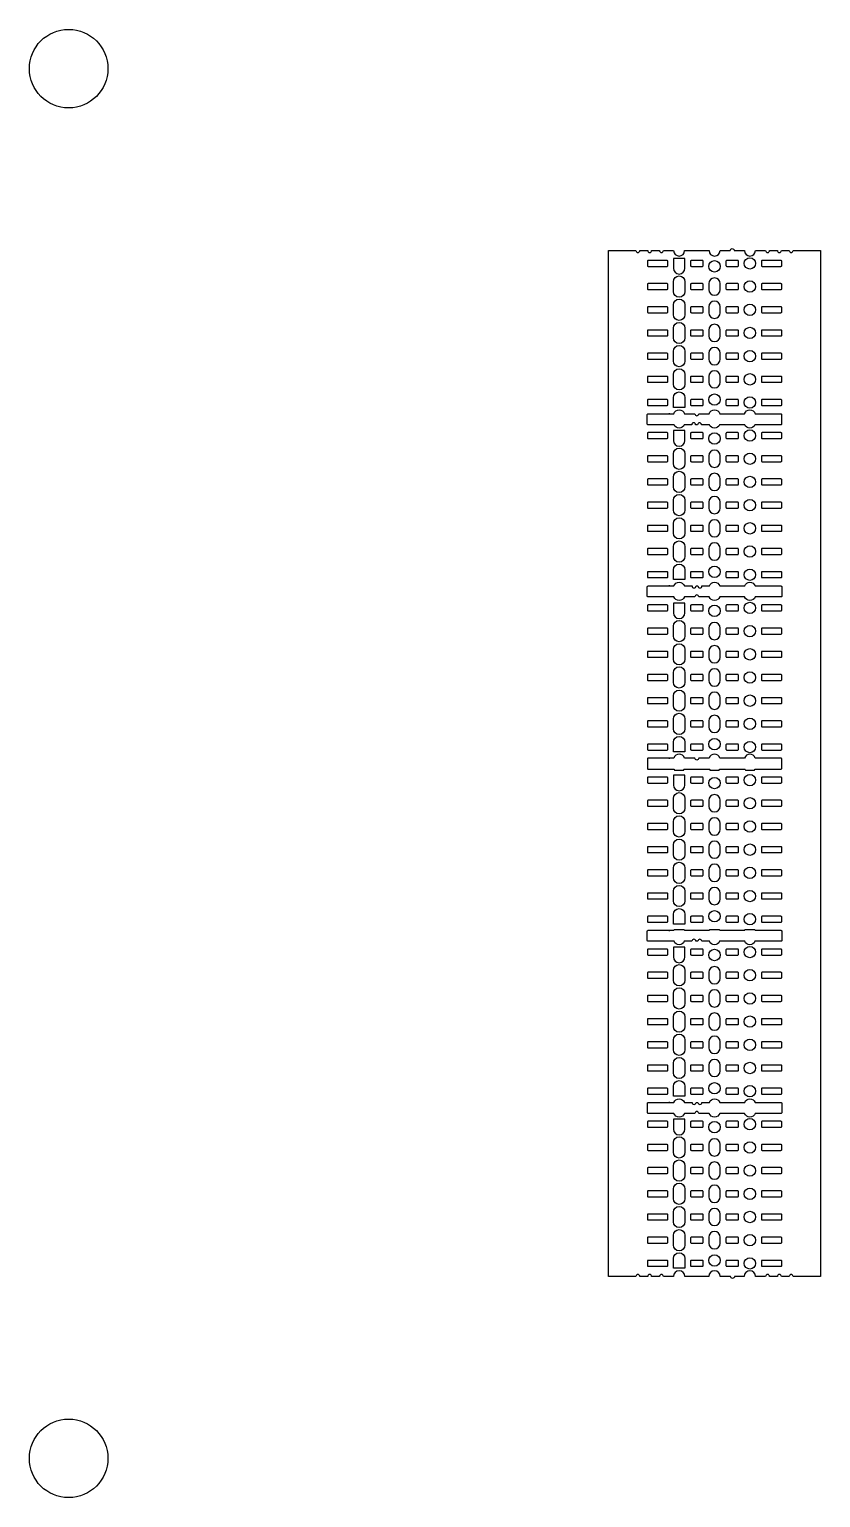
# Model space of a CAD drawing. Header units: millimetres. Extents: x -47.5 to 47.5, y -38.1 to 38.1.
# Drawn here: x -30.243 to -28.23, y -16.618 to -12.882 of the extents above; entities that cross this region are included whole.
import ezdxf

# ---------------------------------------------------------------- set-up
doc = ezdxf.new("R2010")
doc.units = ezdxf.units.MM
doc.header["$MEASUREMENT"] = 0
doc.layers.add('L1', color=7, linetype='Continuous')

msp = doc.modelspace()

# ---------------------------------------------------------------- linework, layer by layer
at = {"layer": 'L1'}
for points in [[(-28.77, -13.445), (-28.72, -13.445), (-28.7, -13.445, 1), (-28.69, -13.445), (-28.67, -13.445, 1), (-28.66, -13.445), (-28.64, -13.445, 1), (-28.63, -13.445), (-28.604, -13.445, 1), (-28.576, -13.445), (-28.514, -13.445, 1), (-28.486, -13.445), (-28.46, -13.445, -1), (-28.45, -13.445), (-28.424, -13.445, 1), (-28.396, -13.445), (-28.37, -13.445, 1), (-28.36, -13.445), (-28.34, -13.445, 1), (-28.33, -13.445), (-28.31, -13.445, 1), (-28.3, -13.445), (-28.28, -13.445), (-28.23, -13.445), (-28.23, -16.055), (-28.28, -16.055), (-28.3, -16.055, 1), (-28.31, -16.055), (-28.33, -16.055, 1), (-28.34, -16.055), (-28.36, -16.055, 1), (-28.37, -16.055), (-28.3955, -16.055, 1), (-28.4245, -16.055), (-28.4492, -16.055, -1), (-28.4592, -16.055), (-28.4855, -16.055, 1), (-28.5145, -16.055), (-28.5755, -16.055, 1), (-28.6045, -16.055), (-28.63, -16.055, 1), (-28.64, -16.055), (-28.66, -16.055, 1), (-28.67, -16.055), (-28.69, -16.055, 1), (-28.7, -16.055), (-28.72, -16.055), (-28.77, -16.055)], [(-28.6209, -13.4702), (-28.6689, -13.4702, 0.414214), (-28.6709, -13.4722), (-28.6709, -13.4832, 0.414214), (-28.6689, -13.4852), (-28.6209, -13.4852, 0.414214), (-28.6189, -13.4832), (-28.6189, -13.4722, 0.414214)], [(-28.6045, -13.4902, 1), (-28.5755, -13.4902), (-28.5755, -13.4652), (-28.6045, -13.4652)], [(-28.5309, -13.4702), (-28.5589, -13.4702, 0.414214), (-28.5609, -13.4722), (-28.5609, -13.4832, 0.414214), (-28.5589, -13.4852), (-28.5309, -13.4852, 0.414214), (-28.5289, -13.4832), (-28.5289, -13.4722, 0.414214)], [(-28.4409, -13.4702), (-28.4689, -13.4702, 0.414214), (-28.4709, -13.4722), (-28.4709, -13.4832, 0.414214), (-28.4689, -13.4852), (-28.4409, -13.4852, 0.414214), (-28.4389, -13.4832), (-28.4389, -13.4722, 0.414214)], [(-28.3309, -13.4702), (-28.3789, -13.4702, 0.414214), (-28.3809, -13.4722), (-28.3809, -13.4832, 0.414214), (-28.3789, -13.4852), (-28.3309, -13.4852, 0.414214), (-28.3289, -13.4832), (-28.3289, -13.4722, 0.414214)], [(-28.6045, -13.5492), (-28.6045, -13.5242, -1), (-28.5755, -13.5242), (-28.5755, -13.5492, -1)], [(-28.4855, -13.5292, 1), (-28.5145, -13.5292), (-28.5145, -13.5442, 1), (-28.4855, -13.5442)], [(-28.6209, -13.5292), (-28.6689, -13.5292, 0.414214), (-28.6709, -13.5312), (-28.6709, -13.5422, 0.414214), (-28.6689, -13.5442), (-28.6209, -13.5442, 0.414214), (-28.6189, -13.5422), (-28.6189, -13.5312, 0.414214)], [(-28.5309, -13.5292), (-28.5589, -13.5292, 0.414214), (-28.5609, -13.5312), (-28.5609, -13.5422, 0.414214), (-28.5589, -13.5442), (-28.5309, -13.5442, 0.414214), (-28.5289, -13.5422), (-28.5289, -13.5312, 0.414214)], [(-28.4409, -13.5292), (-28.4689, -13.5292, 0.414214), (-28.4709, -13.5312), (-28.4709, -13.5422, 0.414214), (-28.4689, -13.5442), (-28.4409, -13.5442, 0.414214), (-28.4389, -13.5422), (-28.4389, -13.5312, 0.414214)], [(-28.3309, -13.5292), (-28.3789, -13.5292, 0.414214), (-28.3809, -13.5312), (-28.3809, -13.5422, 0.414214), (-28.3789, -13.5442), (-28.3309, -13.5442, 0.414214), (-28.3289, -13.5422), (-28.3289, -13.5312, 0.414214)], [(-28.6209, -13.5882), (-28.6689, -13.5882, 0.414214), (-28.6709, -13.5902), (-28.6709, -13.6012, 0.414214), (-28.6689, -13.6032), (-28.6209, -13.6032, 0.414214), (-28.6189, -13.6012), (-28.6189, -13.5902, 0.414214)], [(-28.6045, -13.6082), (-28.6045, -13.5832, -1), (-28.5755, -13.5832), (-28.5755, -13.6082, -1)], [(-28.5309, -13.5882), (-28.5589, -13.5882, 0.414214), (-28.5609, -13.5902), (-28.5609, -13.6012, 0.414214), (-28.5589, -13.6032), (-28.5309, -13.6032, 0.414214), (-28.5289, -13.6012), (-28.5289, -13.5902, 0.414214)], [(-28.4855, -13.5882, 1), (-28.5145, -13.5882), (-28.5145, -13.6032, 1), (-28.4855, -13.6032)], [(-28.4409, -13.5882), (-28.4689, -13.5882, 0.414214), (-28.4709, -13.5902), (-28.4709, -13.6012, 0.414214), (-28.4689, -13.6032), (-28.4409, -13.6032, 0.414214), (-28.4389, -13.6012), (-28.4389, -13.5902, 0.414214)], [(-28.3309, -13.5882), (-28.3789, -13.5882, 0.414214), (-28.3809, -13.5902), (-28.3809, -13.6012, 0.414214), (-28.3789, -13.6032), (-28.3309, -13.6032, 0.414214), (-28.3289, -13.6012), (-28.3289, -13.5902, 0.414214)], [(-28.6045, -13.6672), (-28.6045, -13.6422, -1), (-28.5755, -13.6422), (-28.5755, -13.6672, -1)], [(-28.4855, -13.6472, 1), (-28.5145, -13.6472), (-28.5145, -13.6622, 1), (-28.4855, -13.6622)], [(-28.6209, -13.6472), (-28.6689, -13.6472, 0.414214), (-28.6709, -13.6492), (-28.6709, -13.6602, 0.414214), (-28.6689, -13.6622), (-28.6209, -13.6622, 0.414214), (-28.6189, -13.6602), (-28.6189, -13.6492, 0.414214)], [(-28.5309, -13.6472), (-28.5589, -13.6472, 0.414214), (-28.5609, -13.6492), (-28.5609, -13.6602, 0.414214), (-28.5589, -13.6622), (-28.5309, -13.6622, 0.414214), (-28.5289, -13.6602), (-28.5289, -13.6492, 0.414214)], [(-28.4409, -13.6472), (-28.4689, -13.6472, 0.414214), (-28.4709, -13.6492), (-28.4709, -13.6602, 0.414214), (-28.4689, -13.6622), (-28.4409, -13.6622, 0.414214), (-28.4389, -13.6602), (-28.4389, -13.6492, 0.414214)], [(-28.3309, -13.6472), (-28.3789, -13.6472, 0.414214), (-28.3809, -13.6492), (-28.3809, -13.6602, 0.414214), (-28.3789, -13.6622), (-28.3309, -13.6622, 0.414214), (-28.3289, -13.6602), (-28.3289, -13.6492, 0.414214)], [(-28.6209, -13.7062), (-28.6689, -13.7062, 0.414214), (-28.6709, -13.7082), (-28.6709, -13.7192, 0.414214), (-28.6689, -13.7212), (-28.6209, -13.7212, 0.414214), (-28.6189, -13.7192), (-28.6189, -13.7082, 0.414214)], [(-28.6045, -13.7262), (-28.6045, -13.7012, -1), (-28.5755, -13.7012), (-28.5755, -13.7262, -1)], [(-28.5309, -13.7062), (-28.5589, -13.7062, 0.414214), (-28.5609, -13.7082), (-28.5609, -13.7192, 0.414214), (-28.5589, -13.7212), (-28.5309, -13.7212, 0.414214), (-28.5289, -13.7192), (-28.5289, -13.7082, 0.414214)], [(-28.4855, -13.7062, 1), (-28.5145, -13.7062), (-28.5145, -13.7212, 1), (-28.4855, -13.7212)], [(-28.4409, -13.7062), (-28.4689, -13.7062, 0.414214), (-28.4709, -13.7082), (-28.4709, -13.7192, 0.414214), (-28.4689, -13.7212), (-28.4409, -13.7212, 0.414214), (-28.4389, -13.7192), (-28.4389, -13.7082, 0.414214)], [(-28.3309, -13.7062), (-28.3789, -13.7062, 0.414214), (-28.3809, -13.7082), (-28.3809, -13.7192, 0.414214), (-28.3789, -13.7212), (-28.3309, -13.7212, 0.414214), (-28.3289, -13.7192), (-28.3289, -13.7082, 0.414214)], [(-28.6045, -13.7852), (-28.6045, -13.7602, -1), (-28.5755, -13.7602), (-28.5755, -13.7852, -1)], [(-28.6209, -13.7652), (-28.6689, -13.7652, 0.414214), (-28.6709, -13.7672), (-28.6709, -13.7782, 0.414214), (-28.6689, -13.7802), (-28.6209, -13.7802, 0.414214), (-28.6189, -13.7782), (-28.6189, -13.7672, 0.414214)], [(-28.5309, -13.7652), (-28.5589, -13.7652, 0.414214), (-28.5609, -13.7672), (-28.5609, -13.7782, 0.414214), (-28.5589, -13.7802), (-28.5309, -13.7802, 0.414214), (-28.5289, -13.7782), (-28.5289, -13.7672, 0.414214)], [(-28.4855, -13.7652, 1), (-28.5145, -13.7652), (-28.5145, -13.7802, 1), (-28.4855, -13.7802)], [(-28.4409, -13.7652), (-28.4689, -13.7652, 0.414214), (-28.4709, -13.7672), (-28.4709, -13.7782, 0.414214), (-28.4689, -13.7802), (-28.4409, -13.7802, 0.414214), (-28.4389, -13.7782), (-28.4389, -13.7672, 0.414214)], [(-28.3309, -13.7652), (-28.3789, -13.7652, 0.414214), (-28.3809, -13.7672), (-28.3809, -13.7782, 0.414214), (-28.3789, -13.7802), (-28.3309, -13.7802, 0.414214), (-28.3289, -13.7782), (-28.3289, -13.7672, 0.414214)], [(-28.6045, -13.8192, -1), (-28.5755, -13.8192), (-28.5755, -13.8442), (-28.6045, -13.8442)], [(-28.5771, -13.8883, -0.669523), (-28.6029, -13.8883), (-28.6691, -13.8883, -0.414214), (-28.6711, -13.8863), (-28.6711, -13.8623, -0.414214), (-28.6691, -13.8603), (-28.6037, -13.8603, -0.71624), (-28.5763, -13.8603), (-28.5614, -13.8603), (-28.55, -13.8603, 1), (-28.54, -13.8603), (-28.5137, -13.8603, -0.71624), (-28.4863, -13.8603), (-28.4237, -13.8603, -0.71624), (-28.3963, -13.8603), (-28.3312, -13.8603, -0.414214), (-28.3292, -13.8623), (-28.3292, -13.8863, -0.414214), (-28.3312, -13.8883), (-28.3971, -13.8883, -0.669565), (-28.4229, -13.8883), (-28.4871, -13.8883, -0.669565), (-28.5129, -13.8883), (-28.5331, -13.8883, 1), (-28.5431, -13.8883), (-28.5481, -13.8883, 1), (-28.5581, -13.8883), (-28.5771, -13.8883)], [(-28.6209, -13.8242), (-28.6689, -13.8242, 0.414214), (-28.6709, -13.8262), (-28.6709, -13.8372, 0.414214), (-28.6689, -13.8392), (-28.6209, -13.8392, 0.414214), (-28.6189, -13.8372), (-28.6189, -13.8262, 0.414214)], [(-28.5309, -13.8242), (-28.5589, -13.8242, 0.414214), (-28.5609, -13.8262), (-28.5609, -13.8372, 0.414214), (-28.5589, -13.8392), (-28.5309, -13.8392, 0.414214), (-28.5289, -13.8372), (-28.5289, -13.8262, 0.414214)], [(-28.4409, -13.8242), (-28.4689, -13.8242, 0.414214), (-28.4709, -13.8262), (-28.4709, -13.8372, 0.414214), (-28.4689, -13.8392), (-28.4409, -13.8392, 0.414214), (-28.4389, -13.8372), (-28.4389, -13.8262, 0.414214)], [(-28.3309, -13.8242), (-28.3789, -13.8242, 0.414214), (-28.3809, -13.8262), (-28.3809, -13.8372, 0.414214), (-28.3789, -13.8392), (-28.3309, -13.8392, 0.414214), (-28.3289, -13.8372), (-28.3289, -13.8262, 0.414214)], [(-28.6209, -13.9082), (-28.6689, -13.9082, 0.414214), (-28.6709, -13.9102), (-28.6709, -13.9212, 0.414214), (-28.6689, -13.9232), (-28.6209, -13.9232, 0.414214), (-28.6189, -13.9212), (-28.6189, -13.9102, 0.414214)], [(-28.6045, -13.9282, 1), (-28.5755, -13.9282), (-28.5755, -13.9032), (-28.6045, -13.9032)], [(-28.5309, -13.9082), (-28.5589, -13.9082, 0.414214), (-28.5609, -13.9102), (-28.5609, -13.9212, 0.414214), (-28.5589, -13.9232), (-28.5309, -13.9232, 0.414214), (-28.5289, -13.9212), (-28.5289, -13.9102, 0.414214)], [(-28.4409, -13.9082), (-28.4689, -13.9082, 0.414214), (-28.4709, -13.9102), (-28.4709, -13.9212, 0.414214), (-28.4689, -13.9232), (-28.4409, -13.9232, 0.414214), (-28.4389, -13.9212), (-28.4389, -13.9102, 0.414214)], [(-28.3309, -13.9082), (-28.3789, -13.9082, 0.414214), (-28.3809, -13.9102), (-28.3809, -13.9212, 0.414214), (-28.3789, -13.9232), (-28.3309, -13.9232, 0.414214), (-28.3289, -13.9212), (-28.3289, -13.9102, 0.414214)], [(-28.6209, -13.9672), (-28.6689, -13.9672, 0.414214), (-28.6709, -13.9692), (-28.6709, -13.9802, 0.414214), (-28.6689, -13.9822), (-28.6209, -13.9822, 0.414214), (-28.6189, -13.9802), (-28.6189, -13.9692, 0.414214)], [(-28.6045, -13.9872), (-28.6045, -13.9622, -1), (-28.5755, -13.9622), (-28.5755, -13.9872, -1)], [(-28.5309, -13.9672), (-28.5589, -13.9672, 0.414214), (-28.5609, -13.9692), (-28.5609, -13.9802, 0.414214), (-28.5589, -13.9822), (-28.5309, -13.9822, 0.414214), (-28.5289, -13.9802), (-28.5289, -13.9692, 0.414214)], [(-28.4855, -13.9672, 1), (-28.5145, -13.9672), (-28.5145, -13.9822, 1), (-28.4855, -13.9822)], [(-28.4409, -13.9672), (-28.4689, -13.9672, 0.414214), (-28.4709, -13.9692), (-28.4709, -13.9802, 0.414214), (-28.4689, -13.9822), (-28.4409, -13.9822, 0.414214), (-28.4389, -13.9802), (-28.4389, -13.9692, 0.414214)], [(-28.3309, -13.9672), (-28.3789, -13.9672, 0.414214), (-28.3809, -13.9692), (-28.3809, -13.9802, 0.414214), (-28.3789, -13.9822), (-28.3309, -13.9822, 0.414214), (-28.3289, -13.9802), (-28.3289, -13.9692, 0.414214)], [(-28.6045, -14.0462), (-28.6045, -14.0212, -1), (-28.5755, -14.0212), (-28.5755, -14.0462, -1)], [(-28.6209, -14.0262), (-28.6689, -14.0262, 0.414214), (-28.6709, -14.0282), (-28.6709, -14.0392, 0.414214), (-28.6689, -14.0412), (-28.6209, -14.0412, 0.414214), (-28.6189, -14.0392), (-28.6189, -14.0282, 0.414214)], [(-28.5309, -14.0262), (-28.5589, -14.0262, 0.414214), (-28.5609, -14.0282), (-28.5609, -14.0392, 0.414214), (-28.5589, -14.0412), (-28.5309, -14.0412, 0.414214), (-28.5289, -14.0392), (-28.5289, -14.0282, 0.414214)], [(-28.4855, -14.0262, 1), (-28.5145, -14.0262), (-28.5145, -14.0412, 1), (-28.4855, -14.0412)], [(-28.4409, -14.0262), (-28.4689, -14.0262, 0.414214), (-28.4709, -14.0282), (-28.4709, -14.0392, 0.414214), (-28.4689, -14.0412), (-28.4409, -14.0412, 0.414214), (-28.4389, -14.0392), (-28.4389, -14.0282, 0.414214)], [(-28.3309, -14.0262), (-28.3789, -14.0262, 0.414214), (-28.3809, -14.0282), (-28.3809, -14.0392, 0.414214), (-28.3789, -14.0412), (-28.3309, -14.0412, 0.414214), (-28.3289, -14.0392), (-28.3289, -14.0282, 0.414214)], [(-28.6045, -14.1052), (-28.6045, -14.0802, -1), (-28.5755, -14.0802), (-28.5755, -14.1052, -1)], [(-28.4855, -14.0852, 1), (-28.5145, -14.0852), (-28.5145, -14.1002, 1), (-28.4855, -14.1002)], [(-28.6209, -14.0852), (-28.6689, -14.0852, 0.414214), (-28.6709, -14.0872), (-28.6709, -14.0982, 0.414214), (-28.6689, -14.1002), (-28.6209, -14.1002, 0.414214), (-28.6189, -14.0982), (-28.6189, -14.0872, 0.414214)], [(-28.5309, -14.0852), (-28.5589, -14.0852, 0.414214), (-28.5609, -14.0872), (-28.5609, -14.0982, 0.414214), (-28.5589, -14.1002), (-28.5309, -14.1002, 0.414214), (-28.5289, -14.0982), (-28.5289, -14.0872, 0.414214)], [(-28.4409, -14.0852), (-28.4689, -14.0852, 0.414214), (-28.4709, -14.0872), (-28.4709, -14.0982, 0.414214), (-28.4689, -14.1002), (-28.4409, -14.1002, 0.414214), (-28.4389, -14.0982), (-28.4389, -14.0872, 0.414214)], [(-28.3309, -14.0852), (-28.3789, -14.0852, 0.414214), (-28.3809, -14.0872), (-28.3809, -14.0982, 0.414214), (-28.3789, -14.1002), (-28.3309, -14.1002, 0.414214), (-28.3289, -14.0982), (-28.3289, -14.0872, 0.414214)], [(-28.6209, -14.1442), (-28.6689, -14.1442, 0.414214), (-28.6709, -14.1462), (-28.6709, -14.1572, 0.414214), (-28.6689, -14.1592), (-28.6209, -14.1592, 0.414214), (-28.6189, -14.1572), (-28.6189, -14.1462, 0.414214)], [(-28.6045, -14.1642), (-28.6045, -14.1392, -1), (-28.5755, -14.1392), (-28.5755, -14.1642, -1)], [(-28.5309, -14.1442), (-28.5589, -14.1442, 0.414214), (-28.5609, -14.1462), (-28.5609, -14.1572, 0.414214), (-28.5589, -14.1592), (-28.5309, -14.1592, 0.414214), (-28.5289, -14.1572), (-28.5289, -14.1462, 0.414214)], [(-28.4855, -14.1442, 1), (-28.5145, -14.1442), (-28.5145, -14.1592, 1), (-28.4855, -14.1592)], [(-28.4409, -14.1442), (-28.4689, -14.1442, 0.414214), (-28.4709, -14.1462), (-28.4709, -14.1572, 0.414214), (-28.4689, -14.1592), (-28.4409, -14.1592, 0.414214), (-28.4389, -14.1572), (-28.4389, -14.1462, 0.414214)], [(-28.3309, -14.1442), (-28.3789, -14.1442, 0.414214), (-28.3809, -14.1462), (-28.3809, -14.1572, 0.414214), (-28.3789, -14.1592), (-28.3309, -14.1592, 0.414214), (-28.3289, -14.1572), (-28.3289, -14.1462, 0.414214)], [(-28.6045, -14.2232), (-28.6045, -14.1982, -1), (-28.5755, -14.1982), (-28.5755, -14.2232, -1)], [(-28.4855, -14.2032, 1), (-28.5145, -14.2032), (-28.5145, -14.2182, 1), (-28.4855, -14.2182)], [(-28.6209, -14.2032), (-28.6689, -14.2032, 0.414214), (-28.6709, -14.2052), (-28.6709, -14.2162, 0.414214), (-28.6689, -14.2182), (-28.6209, -14.2182, 0.414214), (-28.6189, -14.2162), (-28.6189, -14.2052, 0.414214)], [(-28.5309, -14.2032), (-28.5589, -14.2032, 0.414214), (-28.5609, -14.2052), (-28.5609, -14.2162, 0.414214), (-28.5589, -14.2182), (-28.5309, -14.2182, 0.414214), (-28.5289, -14.2162), (-28.5289, -14.2052, 0.414214)], [(-28.4409, -14.2032), (-28.4689, -14.2032, 0.414214), (-28.4709, -14.2052), (-28.4709, -14.2162, 0.414214), (-28.4689, -14.2182), (-28.4409, -14.2182, 0.414214), (-28.4389, -14.2162), (-28.4389, -14.2052, 0.414214)], [(-28.3309, -14.2032), (-28.3789, -14.2032, 0.414214), (-28.3809, -14.2052), (-28.3809, -14.2162, 0.414214), (-28.3789, -14.2182), (-28.3309, -14.2182, 0.414214), (-28.3289, -14.2162), (-28.3289, -14.2052, 0.414214)], [(-28.6209, -14.2622), (-28.6689, -14.2622, 0.414214), (-28.6709, -14.2642), (-28.6709, -14.2752, 0.414214), (-28.6689, -14.2772), (-28.6209, -14.2772, 0.414214), (-28.6189, -14.2752), (-28.6189, -14.2642, 0.414214)], [(-28.6045, -14.2572, -1), (-28.5755, -14.2572), (-28.5755, -14.2822), (-28.6045, -14.2822)], [(-28.5309, -14.2622), (-28.5589, -14.2622, 0.414214), (-28.5609, -14.2642), (-28.5609, -14.2752, 0.414214), (-28.5589, -14.2772), (-28.5309, -14.2772, 0.414214), (-28.5289, -14.2752), (-28.5289, -14.2642, 0.414214)], [(-28.4409, -14.2622), (-28.4689, -14.2622, 0.414214), (-28.4709, -14.2642), (-28.4709, -14.2752, 0.414214), (-28.4689, -14.2772), (-28.4409, -14.2772, 0.414214), (-28.4389, -14.2752), (-28.4389, -14.2642, 0.414214)], [(-28.3309, -14.2622), (-28.3789, -14.2622, 0.414214), (-28.3809, -14.2642), (-28.3809, -14.2752, 0.414214), (-28.3789, -14.2772), (-28.3309, -14.2772, 0.414214), (-28.3289, -14.2752), (-28.3289, -14.2642, 0.414214)], [(-28.5768, -14.2983), (-28.5571, -14.2983, 1), (-28.5471, -14.2983), (-28.5421, -14.2983, 1), (-28.5321, -14.2983), (-28.5132, -14.2983, -0.707076), (-28.4868, -14.2983), (-28.4232, -14.2983, -0.707076), (-28.3968, -14.2983), (-28.331, -14.2983, -0.414214), (-28.329, -14.3003), (-28.329, -14.3243, -0.414214), (-28.331, -14.3263), (-28.3965, -14.3263, -0.679871), (-28.4235, -14.3263), (-28.4865, -14.3263, -0.679871), (-28.5135, -14.3263), (-28.54, -14.3263, 1), (-28.55, -14.3263), (-28.5765, -14.3263, -0.679871), (-28.6035, -14.3263), (-28.669, -14.3263, -0.414214), (-28.671, -14.3243), (-28.671, -14.3003, -0.414214), (-28.669, -14.2983), (-28.6032, -14.2983, -0.707076)], [(-28.6045, -14.3667, 1), (-28.5755, -14.3667), (-28.5755, -14.3417), (-28.6045, -14.3417)], [(-28.6209, -14.3467), (-28.6689, -14.3467, 0.414214), (-28.6709, -14.3487), (-28.6709, -14.3597, 0.414214), (-28.6689, -14.3617), (-28.6209, -14.3617, 0.414214), (-28.6189, -14.3597), (-28.6189, -14.3487, 0.414214)], [(-28.5309, -14.3467), (-28.5589, -14.3467, 0.414214), (-28.5609, -14.3487), (-28.5609, -14.3597, 0.414214), (-28.5589, -14.3617), (-28.5309, -14.3617, 0.414214), (-28.5289, -14.3597), (-28.5289, -14.3487, 0.414214)], [(-28.4409, -14.3467), (-28.4689, -14.3467, 0.414214), (-28.4709, -14.3487), (-28.4709, -14.3597, 0.414214), (-28.4689, -14.3617), (-28.4409, -14.3617, 0.414214), (-28.4389, -14.3597), (-28.4389, -14.3487, 0.414214)], [(-28.3309, -14.3467), (-28.3789, -14.3467, 0.414214), (-28.3809, -14.3487), (-28.3809, -14.3597, 0.414214), (-28.3789, -14.3617), (-28.3309, -14.3617, 0.414214), (-28.3289, -14.3597), (-28.3289, -14.3487, 0.414214)], [(-28.6209, -14.4057), (-28.6689, -14.4057, 0.414214), (-28.6709, -14.4077), (-28.6709, -14.4187, 0.414214), (-28.6689, -14.4207), (-28.6209, -14.4207, 0.414214), (-28.6189, -14.4187), (-28.6189, -14.4077, 0.414214)], [(-28.6045, -14.4257), (-28.6045, -14.4007, -1), (-28.5755, -14.4007), (-28.5755, -14.4257, -1)], [(-28.5309, -14.4057), (-28.5589, -14.4057, 0.414214), (-28.5609, -14.4077), (-28.5609, -14.4187, 0.414214), (-28.5589, -14.4207), (-28.5309, -14.4207, 0.414214), (-28.5289, -14.4187), (-28.5289, -14.4077, 0.414214)], [(-28.4855, -14.4057, 1), (-28.5145, -14.4057), (-28.5145, -14.4207, 1), (-28.4855, -14.4207)], [(-28.4409, -14.4057), (-28.4689, -14.4057, 0.414214), (-28.4709, -14.4077), (-28.4709, -14.4187, 0.414214), (-28.4689, -14.4207), (-28.4409, -14.4207, 0.414214), (-28.4389, -14.4187), (-28.4389, -14.4077, 0.414214)], [(-28.3309, -14.4057), (-28.3789, -14.4057, 0.414214), (-28.3809, -14.4077), (-28.3809, -14.4187, 0.414214), (-28.3789, -14.4207), (-28.3309, -14.4207, 0.414214), (-28.3289, -14.4187), (-28.3289, -14.4077, 0.414214)], [(-28.6045, -14.4847), (-28.6045, -14.4597, -1), (-28.5755, -14.4597), (-28.5755, -14.4847, -1)], [(-28.4855, -14.4647, 1), (-28.5145, -14.4647), (-28.5145, -14.4797, 1), (-28.4855, -14.4797)], [(-28.6209, -14.4647), (-28.6689, -14.4647, 0.414214), (-28.6709, -14.4667), (-28.6709, -14.4777, 0.414214), (-28.6689, -14.4797), (-28.6209, -14.4797, 0.414214), (-28.6189, -14.4777), (-28.6189, -14.4667, 0.414214)], [(-28.5309, -14.4647), (-28.5589, -14.4647, 0.414214), (-28.5609, -14.4667), (-28.5609, -14.4777, 0.414214), (-28.5589, -14.4797), (-28.5309, -14.4797, 0.414214), (-28.5289, -14.4777), (-28.5289, -14.4667, 0.414214)], [(-28.4409, -14.4647), (-28.4689, -14.4647, 0.414214), (-28.4709, -14.4667), (-28.4709, -14.4777, 0.414214), (-28.4689, -14.4797), (-28.4409, -14.4797, 0.414214), (-28.4389, -14.4777), (-28.4389, -14.4667, 0.414214)], [(-28.3309, -14.4647), (-28.3789, -14.4647, 0.414214), (-28.3809, -14.4667), (-28.3809, -14.4777, 0.414214), (-28.3789, -14.4797), (-28.3309, -14.4797, 0.414214), (-28.3289, -14.4777), (-28.3289, -14.4667, 0.414214)], [(-28.6209, -14.5237), (-28.6689, -14.5237, 0.414214), (-28.6709, -14.5257), (-28.6709, -14.5367, 0.414214), (-28.6689, -14.5387), (-28.6209, -14.5387, 0.414214), (-28.6189, -14.5367), (-28.6189, -14.5257, 0.414214)], [(-28.6045, -14.5437), (-28.6045, -14.5187, -1), (-28.5755, -14.5187), (-28.5755, -14.5437, -1)], [(-28.5309, -14.5237), (-28.5589, -14.5237, 0.414214), (-28.5609, -14.5257), (-28.5609, -14.5367, 0.414214), (-28.5589, -14.5387), (-28.5309, -14.5387, 0.414214), (-28.5289, -14.5367), (-28.5289, -14.5257, 0.414214)], [(-28.4855, -14.5237, 1), (-28.5145, -14.5237), (-28.5145, -14.5387, 1), (-28.4855, -14.5387)], [(-28.4409, -14.5237), (-28.4689, -14.5237, 0.414214), (-28.4709, -14.5257), (-28.4709, -14.5367, 0.414214), (-28.4689, -14.5387), (-28.4409, -14.5387, 0.414214), (-28.4389, -14.5367), (-28.4389, -14.5257, 0.414214)], [(-28.3309, -14.5237), (-28.3789, -14.5237, 0.414214), (-28.3809, -14.5257), (-28.3809, -14.5367, 0.414214), (-28.3789, -14.5387), (-28.3309, -14.5387, 0.414214), (-28.3289, -14.5367), (-28.3289, -14.5257, 0.414214)], [(-28.6045, -14.6027), (-28.6045, -14.5777, -1), (-28.5755, -14.5777), (-28.5755, -14.6027, -1)], [(-28.6209, -14.5827), (-28.6689, -14.5827, 0.414214), (-28.6709, -14.5847), (-28.6709, -14.5957, 0.414214), (-28.6689, -14.5977), (-28.6209, -14.5977, 0.414214), (-28.6189, -14.5957), (-28.6189, -14.5847, 0.414214)], [(-28.5309, -14.5827), (-28.5589, -14.5827, 0.414214), (-28.5609, -14.5847), (-28.5609, -14.5957, 0.414214), (-28.5589, -14.5977), (-28.5309, -14.5977, 0.414214), (-28.5289, -14.5957), (-28.5289, -14.5847, 0.414214)], [(-28.4855, -14.5827, 1), (-28.5145, -14.5827), (-28.5145, -14.5977, 1), (-28.4855, -14.5977)], [(-28.4409, -14.5827), (-28.4689, -14.5827, 0.414214), (-28.4709, -14.5847), (-28.4709, -14.5957, 0.414214), (-28.4689, -14.5977), (-28.4409, -14.5977, 0.414214), (-28.4389, -14.5957), (-28.4389, -14.5847, 0.414214)], [(-28.3309, -14.5827), (-28.3789, -14.5827, 0.414214), (-28.3809, -14.5847), (-28.3809, -14.5957, 0.414214), (-28.3789, -14.5977), (-28.3309, -14.5977, 0.414214), (-28.3289, -14.5957), (-28.3289, -14.5847, 0.414214)], [(-28.6209, -14.6417), (-28.6689, -14.6417, 0.414214), (-28.6709, -14.6437), (-28.6709, -14.6547, 0.414214), (-28.6689, -14.6567), (-28.6209, -14.6567, 0.414214), (-28.6189, -14.6547), (-28.6189, -14.6437, 0.414214)], [(-28.6045, -14.6617), (-28.6045, -14.6367, -1), (-28.5755, -14.6367), (-28.5755, -14.6617, -1)], [(-28.5309, -14.6417), (-28.5589, -14.6417, 0.414214), (-28.5609, -14.6437), (-28.5609, -14.6547, 0.414214), (-28.5589, -14.6567), (-28.5309, -14.6567, 0.414214), (-28.5289, -14.6547), (-28.5289, -14.6437, 0.414214)], [(-28.4855, -14.6417, 1), (-28.5145, -14.6417), (-28.5145, -14.6567, 1), (-28.4855, -14.6567)], [(-28.4409, -14.6417), (-28.4689, -14.6417, 0.414214), (-28.4709, -14.6437), (-28.4709, -14.6547, 0.414214), (-28.4689, -14.6567), (-28.4409, -14.6567, 0.414214), (-28.4389, -14.6547), (-28.4389, -14.6437, 0.414214)], [(-28.3309, -14.6417), (-28.3789, -14.6417, 0.414214), (-28.3809, -14.6437), (-28.3809, -14.6547, 0.414214), (-28.3789, -14.6567), (-28.3309, -14.6567, 0.414214), (-28.3289, -14.6547), (-28.3289, -14.6437, 0.414214)], [(-28.6209, -14.7007), (-28.6689, -14.7007, 0.414214), (-28.6709, -14.7027), (-28.6709, -14.7137, 0.414214), (-28.6689, -14.7157), (-28.6209, -14.7157, 0.414214), (-28.6189, -14.7137), (-28.6189, -14.7027, 0.414214)], [(-28.6045, -14.6957, -1), (-28.5755, -14.6957), (-28.5755, -14.7207), (-28.6045, -14.7207)], [(-28.5309, -14.7007), (-28.5589, -14.7007, 0.414214), (-28.5609, -14.7027), (-28.5609, -14.7137, 0.414214), (-28.5589, -14.7157), (-28.5309, -14.7157, 0.414214), (-28.5289, -14.7137), (-28.5289, -14.7027, 0.414214)], [(-28.4409, -14.7007), (-28.4689, -14.7007, 0.414214), (-28.4709, -14.7027), (-28.4709, -14.7137, 0.414214), (-28.4689, -14.7157), (-28.4409, -14.7157, 0.414214), (-28.4389, -14.7137), (-28.4389, -14.7027, 0.414214)], [(-28.3309, -14.7007), (-28.3789, -14.7007, 0.414214), (-28.3809, -14.7027), (-28.3809, -14.7137, 0.414214), (-28.3789, -14.7157), (-28.3309, -14.7157, 0.414214), (-28.3289, -14.7137), (-28.3289, -14.7027, 0.414214)], [(-28.329, -14.7383, 0.414214), (-28.331, -14.7363), (-28.3963, -14.7363, 0.71624), (-28.4237, -14.7363), (-28.4863, -14.7363, 0.71624), (-28.5137, -14.7363), (-28.54, -14.7363, -1), (-28.55, -14.7363), (-28.5763, -14.7363, 0.71624), (-28.6037, -14.7363), (-28.6689, -14.7363, 0.414214), (-28.6709, -14.7383), (-28.6709, -14.7623, 0.414214), (-28.6689, -14.7643), (-28.6029, -14.7643, 0.052351), (-28.6016, -14.7669), (-28.5784, -14.7669, 0.052351), (-28.5771, -14.7643), (-28.5129, -14.7643, 0.052351), (-28.5116, -14.7669), (-28.4884, -14.7669, 0.052351), (-28.4871, -14.7643), (-28.4229, -14.7643, 0.052351), (-28.4216, -14.7669), (-28.3984, -14.7669, 0.052351), (-28.3971, -14.7643), (-28.331, -14.7643, 0.414214), (-28.329, -14.7623)], [(-28.6209, -14.7847), (-28.6689, -14.7847, 0.414214), (-28.6709, -14.7867), (-28.6709, -14.7977, 0.414214), (-28.6689, -14.7997), (-28.6209, -14.7997, 0.414214), (-28.6189, -14.7977), (-28.6189, -14.7867, 0.414214)], [(-28.6045, -14.8047, 1), (-28.5755, -14.8047), (-28.5755, -14.7797), (-28.6045, -14.7797)], [(-28.5309, -14.7847), (-28.5589, -14.7847, 0.414214), (-28.5609, -14.7867), (-28.5609, -14.7977, 0.414214), (-28.5589, -14.7997), (-28.5309, -14.7997, 0.414214), (-28.5289, -14.7977), (-28.5289, -14.7867, 0.414214)], [(-28.4409, -14.7847), (-28.4689, -14.7847, 0.414214), (-28.4709, -14.7867), (-28.4709, -14.7977, 0.414214), (-28.4689, -14.7997), (-28.4409, -14.7997, 0.414214), (-28.4389, -14.7977), (-28.4389, -14.7867, 0.414214)], [(-28.3309, -14.7847), (-28.3789, -14.7847, 0.414214), (-28.3809, -14.7867), (-28.3809, -14.7977, 0.414214), (-28.3789, -14.7997), (-28.3309, -14.7997, 0.414214), (-28.3289, -14.7977), (-28.3289, -14.7867, 0.414214)], [(-28.6045, -14.8637), (-28.6045, -14.8387, -1), (-28.5755, -14.8387), (-28.5755, -14.8637, -1)], [(-28.4855, -14.8437, 1), (-28.5145, -14.8437), (-28.5145, -14.8587, 1), (-28.4855, -14.8587)], [(-28.6209, -14.8437), (-28.6689, -14.8437, 0.414214), (-28.6709, -14.8457), (-28.6709, -14.8567, 0.414214), (-28.6689, -14.8587), (-28.6209, -14.8587, 0.414214), (-28.6189, -14.8567), (-28.6189, -14.8457, 0.414214)], [(-28.5309, -14.8437), (-28.5589, -14.8437, 0.414214), (-28.5609, -14.8457), (-28.5609, -14.8567, 0.414214), (-28.5589, -14.8587), (-28.5309, -14.8587, 0.414214), (-28.5289, -14.8567), (-28.5289, -14.8457, 0.414214)], [(-28.4409, -14.8437), (-28.4689, -14.8437, 0.414214), (-28.4709, -14.8457), (-28.4709, -14.8567, 0.414214), (-28.4689, -14.8587), (-28.4409, -14.8587, 0.414214), (-28.4389, -14.8567), (-28.4389, -14.8457, 0.414214)], [(-28.3309, -14.8437), (-28.3789, -14.8437, 0.414214), (-28.3809, -14.8457), (-28.3809, -14.8567, 0.414214), (-28.3789, -14.8587), (-28.3309, -14.8587, 0.414214), (-28.3289, -14.8567), (-28.3289, -14.8457, 0.414214)], [(-28.6209, -14.9027), (-28.6689, -14.9027, 0.414214), (-28.6709, -14.9047), (-28.6709, -14.9157, 0.414214), (-28.6689, -14.9177), (-28.6209, -14.9177, 0.414214), (-28.6189, -14.9157), (-28.6189, -14.9047, 0.414214)], [(-28.6045, -14.9227), (-28.6045, -14.8977, -1), (-28.5755, -14.8977), (-28.5755, -14.9227, -1)], [(-28.5309, -14.9027), (-28.5589, -14.9027, 0.414214), (-28.5609, -14.9047), (-28.5609, -14.9157, 0.414214), (-28.5589, -14.9177), (-28.5309, -14.9177, 0.414214), (-28.5289, -14.9157), (-28.5289, -14.9047, 0.414214)], [(-28.4855, -14.9027, 1), (-28.5145, -14.9027), (-28.5145, -14.9177, 1), (-28.4855, -14.9177)], [(-28.4409, -14.9027), (-28.4689, -14.9027, 0.414214), (-28.4709, -14.9047), (-28.4709, -14.9157, 0.414214), (-28.4689, -14.9177), (-28.4409, -14.9177, 0.414214), (-28.4389, -14.9157), (-28.4389, -14.9047, 0.414214)], [(-28.3309, -14.9027), (-28.3789, -14.9027, 0.414214), (-28.3809, -14.9047), (-28.3809, -14.9157, 0.414214), (-28.3789, -14.9177), (-28.3309, -14.9177, 0.414214), (-28.3289, -14.9157), (-28.3289, -14.9047, 0.414214)], [(-28.6209, -14.9617), (-28.6689, -14.9617, 0.414214), (-28.6709, -14.9637), (-28.6709, -14.9747, 0.414214), (-28.6689, -14.9767), (-28.6209, -14.9767, 0.414214), (-28.6189, -14.9747), (-28.6189, -14.9637, 0.414214)], [(-28.6045, -14.9817), (-28.6045, -14.9567, -1), (-28.5755, -14.9567), (-28.5755, -14.9817, -1)], [(-28.5309, -14.9617), (-28.5589, -14.9617, 0.414214), (-28.5609, -14.9637), (-28.5609, -14.9747, 0.414214), (-28.5589, -14.9767), (-28.5309, -14.9767, 0.414214), (-28.5289, -14.9747), (-28.5289, -14.9637, 0.414214)], [(-28.4855, -14.9617, 1), (-28.5145, -14.9617), (-28.5145, -14.9767, 1), (-28.4855, -14.9767)], [(-28.4409, -14.9617), (-28.4689, -14.9617, 0.414214), (-28.4709, -14.9637), (-28.4709, -14.9747, 0.414214), (-28.4689, -14.9767), (-28.4409, -14.9767, 0.414214), (-28.4389, -14.9747), (-28.4389, -14.9637, 0.414214)], [(-28.3309, -14.9617), (-28.3789, -14.9617, 0.414214), (-28.3809, -14.9637), (-28.3809, -14.9747, 0.414214), (-28.3789, -14.9767), (-28.3309, -14.9767, 0.414214), (-28.3289, -14.9747), (-28.3289, -14.9637, 0.414214)], [(-28.6045, -15.0407), (-28.6045, -15.0157, -1), (-28.5755, -15.0157), (-28.5755, -15.0407, -1)], [(-28.4855, -15.0207, 1), (-28.5145, -15.0207), (-28.5145, -15.0357, 1), (-28.4855, -15.0357)], [(-28.6209, -15.0207), (-28.6689, -15.0207, 0.414214), (-28.6709, -15.0227), (-28.6709, -15.0337, 0.414214), (-28.6689, -15.0357), (-28.6209, -15.0357, 0.414214), (-28.6189, -15.0337), (-28.6189, -15.0227, 0.414214)], [(-28.5309, -15.0207), (-28.5589, -15.0207, 0.414214), (-28.5609, -15.0227), (-28.5609, -15.0337, 0.414214), (-28.5589, -15.0357), (-28.5309, -15.0357, 0.414214), (-28.5289, -15.0337), (-28.5289, -15.0227, 0.414214)], [(-28.4409, -15.0207), (-28.4689, -15.0207, 0.414214), (-28.4709, -15.0227), (-28.4709, -15.0337, 0.414214), (-28.4689, -15.0357), (-28.4409, -15.0357, 0.414214), (-28.4389, -15.0337), (-28.4389, -15.0227, 0.414214)], [(-28.3309, -15.0207), (-28.3789, -15.0207, 0.414214), (-28.3809, -15.0227), (-28.3809, -15.0337, 0.414214), (-28.3789, -15.0357), (-28.3309, -15.0357, 0.414214), (-28.3289, -15.0337), (-28.3289, -15.0227, 0.414214)], [(-28.6209, -15.0797), (-28.6689, -15.0797, 0.414214), (-28.6709, -15.0817), (-28.6709, -15.0927, 0.414214), (-28.6689, -15.0947), (-28.6209, -15.0947, 0.414214), (-28.6189, -15.0927), (-28.6189, -15.0817, 0.414214)], [(-28.6045, -15.0997), (-28.6045, -15.0747, -1), (-28.5755, -15.0747), (-28.5755, -15.0997, -1)], [(-28.5309, -15.0797), (-28.5589, -15.0797, 0.414214), (-28.5609, -15.0817), (-28.5609, -15.0927, 0.414214), (-28.5589, -15.0947), (-28.5309, -15.0947, 0.414214), (-28.5289, -15.0927), (-28.5289, -15.0817, 0.414214)], [(-28.4855, -15.0797, 1), (-28.5145, -15.0797), (-28.5145, -15.0947, 1), (-28.4855, -15.0947)], [(-28.4409, -15.0797), (-28.4689, -15.0797, 0.414214), (-28.4709, -15.0817), (-28.4709, -15.0927, 0.414214), (-28.4689, -15.0947), (-28.4409, -15.0947, 0.414214), (-28.4389, -15.0927), (-28.4389, -15.0817, 0.414214)], [(-28.3309, -15.0797), (-28.3789, -15.0797, 0.414214), (-28.3809, -15.0817), (-28.3809, -15.0927, 0.414214), (-28.3789, -15.0947), (-28.3309, -15.0947, 0.414214), (-28.3289, -15.0927), (-28.3289, -15.0817, 0.414214)], [(-28.6045, -15.1337, -1), (-28.5755, -15.1337), (-28.5755, -15.1587), (-28.6045, -15.1587)], [(-28.6209, -15.1387), (-28.6689, -15.1387, 0.414214), (-28.6709, -15.1407), (-28.6709, -15.1517, 0.414214), (-28.6689, -15.1537), (-28.6209, -15.1537, 0.414214), (-28.6189, -15.1517), (-28.6189, -15.1407, 0.414214)], [(-28.5309, -15.1387), (-28.5589, -15.1387, 0.414214), (-28.5609, -15.1407), (-28.5609, -15.1517, 0.414214), (-28.5589, -15.1537), (-28.5309, -15.1537, 0.414214), (-28.5289, -15.1517), (-28.5289, -15.1407, 0.414214)], [(-28.4409, -15.1387), (-28.4689, -15.1387, 0.414214), (-28.4709, -15.1407), (-28.4709, -15.1517, 0.414214), (-28.4689, -15.1537), (-28.4409, -15.1537, 0.414214), (-28.4389, -15.1517), (-28.4389, -15.1407, 0.414214)], [(-28.3309, -15.1387), (-28.3789, -15.1387, 0.414214), (-28.3809, -15.1407), (-28.3809, -15.1517, 0.414214), (-28.3789, -15.1537), (-28.3309, -15.1537, 0.414214), (-28.3289, -15.1517), (-28.3289, -15.1407, 0.414214)], [(-28.6691, -15.2023, -0.414214), (-28.6711, -15.2003), (-28.6711, -15.1763, -0.414214), (-28.6691, -15.1743), (-28.6032, -15.1743, -0.047931), (-28.6021, -15.1719), (-28.5779, -15.1719, -0.047931), (-28.5768, -15.1743), (-28.5132, -15.1743, -0.047931), (-28.5121, -15.1719), (-28.4879, -15.1719, -0.047931), (-28.4868, -15.1743), (-28.4232, -15.1743, -0.047931), (-28.4221, -15.1719), (-28.3979, -15.1719, -0.047931), (-28.3968, -15.1743), (-28.3309, -15.1743, -0.414214), (-28.3289, -15.1763), (-28.3289, -15.2003, -0.414214), (-28.3309, -15.2023), (-28.3971, -15.2023, -0.669565), (-28.4229, -15.2023), (-28.4871, -15.2023, -0.669565), (-28.5129, -15.2023), (-28.5324, -15.2023, 1), (-28.5424, -15.2023), (-28.5474, -15.2023, 1), (-28.5574, -15.2023), (-28.5771, -15.2023, -0.669565), (-28.6029, -15.2023)], [(-28.6209, -15.2222), (-28.6689, -15.2222, 0.414214), (-28.6709, -15.2242), (-28.6709, -15.2352, 0.414214), (-28.6689, -15.2372), (-28.6209, -15.2372, 0.414214), (-28.6189, -15.2352), (-28.6189, -15.2242, 0.414214)], [(-28.6045, -15.2422, 1), (-28.5755, -15.2422), (-28.5755, -15.2172), (-28.6045, -15.2172)], [(-28.5309, -15.2222), (-28.5589, -15.2222, 0.414214), (-28.5609, -15.2242), (-28.5609, -15.2352, 0.414214), (-28.5589, -15.2372), (-28.5309, -15.2372, 0.414214), (-28.5289, -15.2352), (-28.5289, -15.2242, 0.414214)], [(-28.4409, -15.2222), (-28.4689, -15.2222, 0.414214), (-28.4709, -15.2242), (-28.4709, -15.2352, 0.414214), (-28.4689, -15.2372), (-28.4409, -15.2372, 0.414214), (-28.4389, -15.2352), (-28.4389, -15.2242, 0.414214)], [(-28.3309, -15.2222), (-28.3789, -15.2222, 0.414214), (-28.3809, -15.2242), (-28.3809, -15.2352, 0.414214), (-28.3789, -15.2372), (-28.3309, -15.2372, 0.414214), (-28.3289, -15.2352), (-28.3289, -15.2242, 0.414214)], [(-28.6045, -15.3012), (-28.6045, -15.2762, -1), (-28.5755, -15.2762), (-28.5755, -15.3012, -1)], [(-28.4855, -15.2812, 1), (-28.5145, -15.2812), (-28.5145, -15.2962, 1), (-28.4855, -15.2962)], [(-28.6209, -15.2812), (-28.6689, -15.2812, 0.414214), (-28.6709, -15.2832), (-28.6709, -15.2942, 0.414214), (-28.6689, -15.2962), (-28.6209, -15.2962, 0.414214), (-28.6189, -15.2942), (-28.6189, -15.2832, 0.414214)], [(-28.5309, -15.2812), (-28.5589, -15.2812, 0.414214), (-28.5609, -15.2832), (-28.5609, -15.2942, 0.414214), (-28.5589, -15.2962), (-28.5309, -15.2962, 0.414214), (-28.5289, -15.2942), (-28.5289, -15.2832, 0.414214)], [(-28.4409, -15.2812), (-28.4689, -15.2812, 0.414214), (-28.4709, -15.2832), (-28.4709, -15.2942, 0.414214), (-28.4689, -15.2962), (-28.4409, -15.2962, 0.414214), (-28.4389, -15.2942), (-28.4389, -15.2832, 0.414214)], [(-28.3309, -15.2812), (-28.3789, -15.2812, 0.414214), (-28.3809, -15.2832), (-28.3809, -15.2942, 0.414214), (-28.3789, -15.2962), (-28.3309, -15.2962, 0.414214), (-28.3289, -15.2942), (-28.3289, -15.2832, 0.414214)], [(-28.6209, -15.3402), (-28.6689, -15.3402, 0.414214), (-28.6709, -15.3422), (-28.6709, -15.3532, 0.414214), (-28.6689, -15.3552), (-28.6209, -15.3552, 0.414214), (-28.6189, -15.3532), (-28.6189, -15.3422, 0.414214)], [(-28.6045, -15.3602), (-28.6045, -15.3352, -1), (-28.5755, -15.3352), (-28.5755, -15.3602, -1)], [(-28.5309, -15.3402), (-28.5589, -15.3402, 0.414214), (-28.5609, -15.3422), (-28.5609, -15.3532, 0.414214), (-28.5589, -15.3552), (-28.5309, -15.3552, 0.414214), (-28.5289, -15.3532), (-28.5289, -15.3422, 0.414214)], [(-28.4855, -15.3402, 1), (-28.5145, -15.3402), (-28.5145, -15.3552, 1), (-28.4855, -15.3552)], [(-28.4409, -15.3402), (-28.4689, -15.3402, 0.414214), (-28.4709, -15.3422), (-28.4709, -15.3532, 0.414214), (-28.4689, -15.3552), (-28.4409, -15.3552, 0.414214), (-28.4389, -15.3532), (-28.4389, -15.3422, 0.414214)], [(-28.3309, -15.3402), (-28.3789, -15.3402, 0.414214), (-28.3809, -15.3422), (-28.3809, -15.3532, 0.414214), (-28.3789, -15.3552), (-28.3309, -15.3552, 0.414214), (-28.3289, -15.3532), (-28.3289, -15.3422, 0.414214)], [(-28.6045, -15.4192), (-28.6045, -15.3942, -1), (-28.5755, -15.3942), (-28.5755, -15.4192, -1)], [(-28.4855, -15.3992, 1), (-28.5145, -15.3992), (-28.5145, -15.4142, 1), (-28.4855, -15.4142)], [(-28.6209, -15.3992), (-28.6689, -15.3992, 0.414214), (-28.6709, -15.4012), (-28.6709, -15.4122, 0.414214), (-28.6689, -15.4142), (-28.6209, -15.4142, 0.414214), (-28.6189, -15.4122), (-28.6189, -15.4012, 0.414214)], [(-28.5309, -15.3992), (-28.5589, -15.3992, 0.414214), (-28.5609, -15.4012), (-28.5609, -15.4122, 0.414214), (-28.5589, -15.4142), (-28.5309, -15.4142, 0.414214), (-28.5289, -15.4122), (-28.5289, -15.4012, 0.414214)], [(-28.4409, -15.3992), (-28.4689, -15.3992, 0.414214), (-28.4709, -15.4012), (-28.4709, -15.4122, 0.414214), (-28.4689, -15.4142), (-28.4409, -15.4142, 0.414214), (-28.4389, -15.4122), (-28.4389, -15.4012, 0.414214)], [(-28.3309, -15.3992), (-28.3789, -15.3992, 0.414214), (-28.3809, -15.4012), (-28.3809, -15.4122, 0.414214), (-28.3789, -15.4142), (-28.3309, -15.4142, 0.414214), (-28.3289, -15.4122), (-28.3289, -15.4012, 0.414214)], [(-28.6209, -15.4582), (-28.6689, -15.4582, 0.414214), (-28.6709, -15.4602), (-28.6709, -15.4712, 0.414214), (-28.6689, -15.4732), (-28.6209, -15.4732, 0.414214), (-28.6189, -15.4712), (-28.6189, -15.4602, 0.414214)], [(-28.6045, -15.4782), (-28.6045, -15.4532, -1), (-28.5755, -15.4532), (-28.5755, -15.4782, -1)], [(-28.5309, -15.4582), (-28.5589, -15.4582, 0.414214), (-28.5609, -15.4602), (-28.5609, -15.4712, 0.414214), (-28.5589, -15.4732), (-28.5309, -15.4732, 0.414214), (-28.5289, -15.4712), (-28.5289, -15.4602, 0.414214)], [(-28.4855, -15.4582, 1), (-28.5145, -15.4582), (-28.5145, -15.4732, 1), (-28.4855, -15.4732)], [(-28.4409, -15.4582), (-28.4689, -15.4582, 0.414214), (-28.4709, -15.4602), (-28.4709, -15.4712, 0.414214), (-28.4689, -15.4732), (-28.4409, -15.4732, 0.414214), (-28.4389, -15.4712), (-28.4389, -15.4602, 0.414214)], [(-28.3309, -15.4582), (-28.3789, -15.4582, 0.414214), (-28.3809, -15.4602), (-28.3809, -15.4712, 0.414214), (-28.3789, -15.4732), (-28.3309, -15.4732, 0.414214), (-28.3289, -15.4712), (-28.3289, -15.4602, 0.414214)], [(-28.6045, -15.5372), (-28.6045, -15.5122, -1), (-28.5755, -15.5122), (-28.5755, -15.5372, -1)], [(-28.6209, -15.5172), (-28.6689, -15.5172, 0.414214), (-28.6709, -15.5192), (-28.6709, -15.5302, 0.414214), (-28.6689, -15.5322), (-28.6209, -15.5322, 0.414214), (-28.6189, -15.5302), (-28.6189, -15.5192, 0.414214)], [(-28.5309, -15.5172), (-28.5589, -15.5172, 0.414214), (-28.5609, -15.5192), (-28.5609, -15.5302, 0.414214), (-28.5589, -15.5322), (-28.5309, -15.5322, 0.414214), (-28.5289, -15.5302), (-28.5289, -15.5192, 0.414214)], [(-28.4855, -15.5172, 1), (-28.5145, -15.5172), (-28.5145, -15.5322, 1), (-28.4855, -15.5322)], [(-28.4409, -15.5172), (-28.4689, -15.5172, 0.414214), (-28.4709, -15.5192), (-28.4709, -15.5302, 0.414214), (-28.4689, -15.5322), (-28.4409, -15.5322, 0.414214), (-28.4389, -15.5302), (-28.4389, -15.5192, 0.414214)], [(-28.3309, -15.5172), (-28.3789, -15.5172, 0.414214), (-28.3809, -15.5192), (-28.3809, -15.5302, 0.414214), (-28.3789, -15.5322), (-28.3309, -15.5322, 0.414214), (-28.3289, -15.5302), (-28.3289, -15.5192, 0.414214)], [(-28.6209, -15.5762), (-28.6689, -15.5762, 0.414214), (-28.6709, -15.5782), (-28.6709, -15.5892, 0.414214), (-28.6689, -15.5912), (-28.6209, -15.5912, 0.414214), (-28.6189, -15.5892), (-28.6189, -15.5782, 0.414214)], [(-28.6045, -15.5712, -1), (-28.5755, -15.5712), (-28.5755, -15.5962), (-28.6045, -15.5962)], [(-28.5309, -15.5762), (-28.5589, -15.5762, 0.414214), (-28.5609, -15.5782), (-28.5609, -15.5892, 0.414214), (-28.5589, -15.5912), (-28.5309, -15.5912, 0.414214), (-28.5289, -15.5892), (-28.5289, -15.5782, 0.414214)], [(-28.4409, -15.5762), (-28.4689, -15.5762, 0.414214), (-28.4709, -15.5782), (-28.4709, -15.5892, 0.414214), (-28.4689, -15.5912), (-28.4409, -15.5912, 0.414214), (-28.4389, -15.5892), (-28.4389, -15.5782, 0.414214)], [(-28.3309, -15.5762), (-28.3789, -15.5762, 0.414214), (-28.3809, -15.5782), (-28.3809, -15.5892, 0.414214), (-28.3789, -15.5912), (-28.3309, -15.5912, 0.414214), (-28.3289, -15.5892), (-28.3289, -15.5782, 0.414214)], [(-28.4865, -15.6403, -0.679871), (-28.5135, -15.6403), (-28.54, -15.6403, 1), (-28.55, -15.6403), (-28.5765, -15.6403, -0.679871), (-28.6035, -15.6403), (-28.6687, -15.6403, -0.414214), (-28.6707, -15.6383), (-28.6707, -15.6143, -0.414214), (-28.6687, -15.6123), (-28.6032, -15.6123, -0.707076), (-28.5768, -15.6123), (-28.5571, -15.6123, 1), (-28.5471, -15.6123), (-28.5421, -15.6123, 1), (-28.5321, -15.6123), (-28.5132, -15.6123, -0.707076), (-28.4868, -15.6123), (-28.4232, -15.6123, -0.707076), (-28.3968, -15.6123), (-28.3309, -15.6123, -0.414214), (-28.3289, -15.6143), (-28.3289, -15.6383, -0.414214), (-28.3309, -15.6403), (-28.3965, -15.6403, -0.679871), (-28.4235, -15.6403)], [(-28.6209, -15.6602), (-28.6689, -15.6602, 0.414214), (-28.6709, -15.6622), (-28.6709, -15.6732, 0.414214), (-28.6689, -15.6752), (-28.6209, -15.6752, 0.414214), (-28.6189, -15.6732), (-28.6189, -15.6622, 0.414214)], [(-28.6045, -15.6802, 1), (-28.5755, -15.6802), (-28.5755, -15.6552), (-28.6045, -15.6552)], [(-28.5309, -15.6602), (-28.5589, -15.6602, 0.414214), (-28.5609, -15.6622), (-28.5609, -15.6732, 0.414214), (-28.5589, -15.6752), (-28.5309, -15.6752, 0.414214), (-28.5289, -15.6732), (-28.5289, -15.6622, 0.414214)], [(-28.4409, -15.6602), (-28.4689, -15.6602, 0.414214), (-28.4709, -15.6622), (-28.4709, -15.6732, 0.414214), (-28.4689, -15.6752), (-28.4409, -15.6752, 0.414214), (-28.4389, -15.6732), (-28.4389, -15.6622, 0.414214)], [(-28.3309, -15.6602), (-28.3789, -15.6602, 0.414214), (-28.3809, -15.6622), (-28.3809, -15.6732, 0.414214), (-28.3789, -15.6752), (-28.3309, -15.6752, 0.414214), (-28.3289, -15.6732), (-28.3289, -15.6622, 0.414214)], [(-28.6209, -15.7192), (-28.6689, -15.7192, 0.414214), (-28.6709, -15.7212), (-28.6709, -15.7322, 0.414214), (-28.6689, -15.7342), (-28.6209, -15.7342, 0.414214), (-28.6189, -15.7322), (-28.6189, -15.7212, 0.414214)], [(-28.6045, -15.7392), (-28.6045, -15.7142, -1), (-28.5755, -15.7142), (-28.5755, -15.7392, -1)], [(-28.5309, -15.7192), (-28.5589, -15.7192, 0.414214), (-28.5609, -15.7212), (-28.5609, -15.7322, 0.414214), (-28.5589, -15.7342), (-28.5309, -15.7342, 0.414214), (-28.5289, -15.7322), (-28.5289, -15.7212, 0.414214)], [(-28.4855, -15.7192, 1), (-28.5145, -15.7192), (-28.5145, -15.7342, 1), (-28.4855, -15.7342)], [(-28.4409, -15.7192), (-28.4689, -15.7192, 0.414214), (-28.4709, -15.7212), (-28.4709, -15.7322, 0.414214), (-28.4689, -15.7342), (-28.4409, -15.7342, 0.414214), (-28.4389, -15.7322), (-28.4389, -15.7212, 0.414214)], [(-28.3309, -15.7192), (-28.3789, -15.7192, 0.414214), (-28.3809, -15.7212), (-28.3809, -15.7322, 0.414214), (-28.3789, -15.7342), (-28.3309, -15.7342, 0.414214), (-28.3289, -15.7322), (-28.3289, -15.7212, 0.414214)], [(-28.6045, -15.7982), (-28.6045, -15.7732, -1), (-28.5755, -15.7732), (-28.5755, -15.7982, -1)], [(-28.6209, -15.7782), (-28.6689, -15.7782, 0.414214), (-28.6709, -15.7802), (-28.6709, -15.7912, 0.414214), (-28.6689, -15.7932), (-28.6209, -15.7932, 0.414214), (-28.6189, -15.7912), (-28.6189, -15.7802, 0.414214)], [(-28.5309, -15.7782), (-28.5589, -15.7782, 0.414214), (-28.5609, -15.7802), (-28.5609, -15.7912, 0.414214), (-28.5589, -15.7932), (-28.5309, -15.7932, 0.414214), (-28.5289, -15.7912), (-28.5289, -15.7802, 0.414214)], [(-28.4855, -15.7782, 1), (-28.5145, -15.7782), (-28.5145, -15.7932, 1), (-28.4855, -15.7932)], [(-28.4409, -15.7782), (-28.4689, -15.7782, 0.414214), (-28.4709, -15.7802), (-28.4709, -15.7912, 0.414214), (-28.4689, -15.7932), (-28.4409, -15.7932, 0.414214), (-28.4389, -15.7912), (-28.4389, -15.7802, 0.414214)], [(-28.3309, -15.7782), (-28.3789, -15.7782, 0.414214), (-28.3809, -15.7802), (-28.3809, -15.7912, 0.414214), (-28.3789, -15.7932), (-28.3309, -15.7932, 0.414214), (-28.3289, -15.7912), (-28.3289, -15.7802, 0.414214)], [(-28.6209, -15.8372), (-28.6689, -15.8372, 0.414214), (-28.6709, -15.8392), (-28.6709, -15.8502, 0.414214), (-28.6689, -15.8522), (-28.6209, -15.8522, 0.414214), (-28.6189, -15.8502), (-28.6189, -15.8392, 0.414214)], [(-28.6045, -15.8572), (-28.6045, -15.8322, -1), (-28.5755, -15.8322), (-28.5755, -15.8572, -1)], [(-28.5309, -15.8372), (-28.5589, -15.8372, 0.414214), (-28.5609, -15.8392), (-28.5609, -15.8502, 0.414214), (-28.5589, -15.8522), (-28.5309, -15.8522, 0.414214), (-28.5289, -15.8502), (-28.5289, -15.8392, 0.414214)], [(-28.4855, -15.8372, 1), (-28.5145, -15.8372), (-28.5145, -15.8522, 1), (-28.4855, -15.8522)], [(-28.4409, -15.8372), (-28.4689, -15.8372, 0.414214), (-28.4709, -15.8392), (-28.4709, -15.8502, 0.414214), (-28.4689, -15.8522), (-28.4409, -15.8522, 0.414214), (-28.4389, -15.8502), (-28.4389, -15.8392, 0.414214)], [(-28.3309, -15.8372), (-28.3789, -15.8372, 0.414214), (-28.3809, -15.8392), (-28.3809, -15.8502, 0.414214), (-28.3789, -15.8522), (-28.3309, -15.8522, 0.414214), (-28.3289, -15.8502), (-28.3289, -15.8392, 0.414214)], [(-28.6209, -15.8962), (-28.6689, -15.8962, 0.414214), (-28.6709, -15.8982), (-28.6709, -15.9092, 0.414214), (-28.6689, -15.9112), (-28.6209, -15.9112, 0.414214), (-28.6189, -15.9092), (-28.6189, -15.8982, 0.414214)], [(-28.6045, -15.9162), (-28.6045, -15.8912, -1), (-28.5755, -15.8912), (-28.5755, -15.9162, -1)], [(-28.5309, -15.8962), (-28.5589, -15.8962, 0.414214), (-28.5609, -15.8982), (-28.5609, -15.9092, 0.414214), (-28.5589, -15.9112), (-28.5309, -15.9112, 0.414214), (-28.5289, -15.9092), (-28.5289, -15.8982, 0.414214)], [(-28.4855, -15.8962, 1), (-28.5145, -15.8962), (-28.5145, -15.9112, 1), (-28.4855, -15.9112)], [(-28.4409, -15.8962), (-28.4689, -15.8962, 0.414214), (-28.4709, -15.8982), (-28.4709, -15.9092, 0.414214), (-28.4689, -15.9112), (-28.4409, -15.9112, 0.414214), (-28.4389, -15.9092), (-28.4389, -15.8982, 0.414214)], [(-28.3309, -15.8962), (-28.3789, -15.8962, 0.414214), (-28.3809, -15.8982), (-28.3809, -15.9092, 0.414214), (-28.3789, -15.9112), (-28.3309, -15.9112, 0.414214), (-28.3289, -15.9092), (-28.3289, -15.8982, 0.414214)], [(-28.6045, -15.9752), (-28.6045, -15.9502, -1), (-28.5755, -15.9502), (-28.5755, -15.9752, -1)], [(-28.4855, -15.9552, 1), (-28.5145, -15.9552), (-28.5145, -15.9702, 1), (-28.4855, -15.9702)], [(-28.6209, -15.9552), (-28.6689, -15.9552, 0.414214), (-28.6709, -15.9572), (-28.6709, -15.9682, 0.414214), (-28.6689, -15.9702), (-28.6209, -15.9702, 0.414214), (-28.6189, -15.9682), (-28.6189, -15.9572, 0.414214)], [(-28.5309, -15.9552), (-28.5589, -15.9552, 0.414214), (-28.5609, -15.9572), (-28.5609, -15.9682, 0.414214), (-28.5589, -15.9702), (-28.5309, -15.9702, 0.414214), (-28.5289, -15.9682), (-28.5289, -15.9572, 0.414214)], [(-28.4409, -15.9552), (-28.4689, -15.9552, 0.414214), (-28.4709, -15.9572), (-28.4709, -15.9682, 0.414214), (-28.4689, -15.9702), (-28.4409, -15.9702, 0.414214), (-28.4389, -15.9682), (-28.4389, -15.9572, 0.414214)], [(-28.3309, -15.9552), (-28.3789, -15.9552, 0.414214), (-28.3809, -15.9572), (-28.3809, -15.9682, 0.414214), (-28.3789, -15.9702), (-28.3309, -15.9702, 0.414214), (-28.3289, -15.9682), (-28.3289, -15.9572, 0.414214)], [(-28.6209, -16.0142), (-28.6689, -16.0142, 0.414214), (-28.6709, -16.0162), (-28.6709, -16.0272, 0.414214), (-28.6689, -16.0292), (-28.6209, -16.0292, 0.414214), (-28.6189, -16.0272), (-28.6189, -16.0162, 0.414214)], [(-28.6045, -16.0092, -1), (-28.5755, -16.0092), (-28.5755, -16.0342), (-28.6045, -16.0342)], [(-28.5309, -16.0142), (-28.5589, -16.0142, 0.414214), (-28.5609, -16.0162), (-28.5609, -16.0272, 0.414214), (-28.5589, -16.0292), (-28.5309, -16.0292, 0.414214), (-28.5289, -16.0272), (-28.5289, -16.0162, 0.414214)], [(-28.4409, -16.0142), (-28.4689, -16.0142, 0.414214), (-28.4709, -16.0162), (-28.4709, -16.0272, 0.414214), (-28.4689, -16.0292), (-28.4409, -16.0292, 0.414214), (-28.4389, -16.0272), (-28.4389, -16.0162, 0.414214)], [(-28.3309, -16.0142), (-28.3789, -16.0142, 0.414214), (-28.3809, -16.0162), (-28.3809, -16.0272, 0.414214), (-28.3789, -16.0292), (-28.3309, -16.0292, 0.414214), (-28.3289, -16.0272), (-28.3289, -16.0162, 0.414214)]]:
    msp.add_lwpolyline(points, format="xyb", close=True, dxfattribs=at)
for points in [[(-28.6137, -13.8603), (-28.6164, -13.8603)], [(-28.6137, -14.2983), (-28.6164, -14.2983)], [(-28.6137, -14.7368), (-28.6164, -14.7368)], [(-28.6137, -15.1748), (-28.6164, -15.1748)], [(-28.6137, -15.6123), (-28.6164, -15.6123)]]:
    msp.add_lwpolyline(points, close=True, dxfattribs=at)
for centre, radius in [((-30.1434, -12.9823), 0.1), ((-28.5, -13.4852), 0.0145), ((-28.41, -13.4777), 0.0145), ((-28.41, -13.5367), 0.0145), ((-28.41, -13.5957), 0.0145), ((-28.41, -13.6547), 0.0145), ((-28.41, -13.7137), 0.0145), ((-28.41, -13.7727), 0.0145), ((-28.5, -13.8242), 0.0145), ((-28.41, -13.8317), 0.0145), ((-28.5, -13.9232), 0.0145), ((-28.41, -13.9157), 0.0145), ((-28.41, -13.9747), 0.0145), ((-28.41, -14.0337), 0.0145), ((-28.41, -14.0927), 0.0145), ((-28.41, -14.1517), 0.0145), ((-28.41, -14.2107), 0.0145), ((-28.5, -14.2622), 0.0145), ((-28.41, -14.2697), 0.0145), ((-28.41, -14.3542), 0.0145), ((-28.5, -14.3617), 0.0145), ((-28.41, -14.4132), 0.0145), ((-28.41, -14.4722), 0.0145), ((-28.41, -14.5312), 0.0145), ((-28.41, -14.5902), 0.0145), ((-28.41, -14.6492), 0.0145), ((-28.5, -14.7007), 0.0145), ((-28.41, -14.7082), 0.0145), ((-28.5, -14.7997), 0.0145), ((-28.41, -14.7922), 0.0145), ((-28.41, -14.8512), 0.0145), ((-28.41, -14.9102), 0.0145), ((-28.41, -14.9692), 0.0145), ((-28.41, -15.0282), 0.0145), ((-28.41, -15.0872), 0.0145), ((-28.5, -15.1387), 0.0145), ((-28.41, -15.1462), 0.0145), ((-28.5, -15.2372), 0.0145), ((-28.41, -15.2297), 0.0145), ((-28.41, -15.2887), 0.0145), ((-28.41, -15.3477), 0.0145), ((-28.41, -15.4067), 0.0145), ((-28.41, -15.4657), 0.0145), ((-28.41, -15.5247), 0.0145), ((-28.5, -15.5762), 0.0145), ((-28.41, -15.5837), 0.0145), ((-28.5, -15.6752), 0.0145), ((-28.41, -15.6677), 0.0145), ((-28.41, -15.7267), 0.0145), ((-28.41, -15.7857), 0.0145), ((-28.41, -15.8447), 0.0145), ((-28.41, -15.9037), 0.0145), ((-28.41, -15.9627), 0.0145), ((-28.5, -16.0142), 0.0145), ((-28.41, -16.0217), 0.0145), ((-30.1434, -16.5177), 0.1)]:
    msp.add_circle(centre, radius, dxfattribs=at)

doc.saveas('drawing.dxf')
